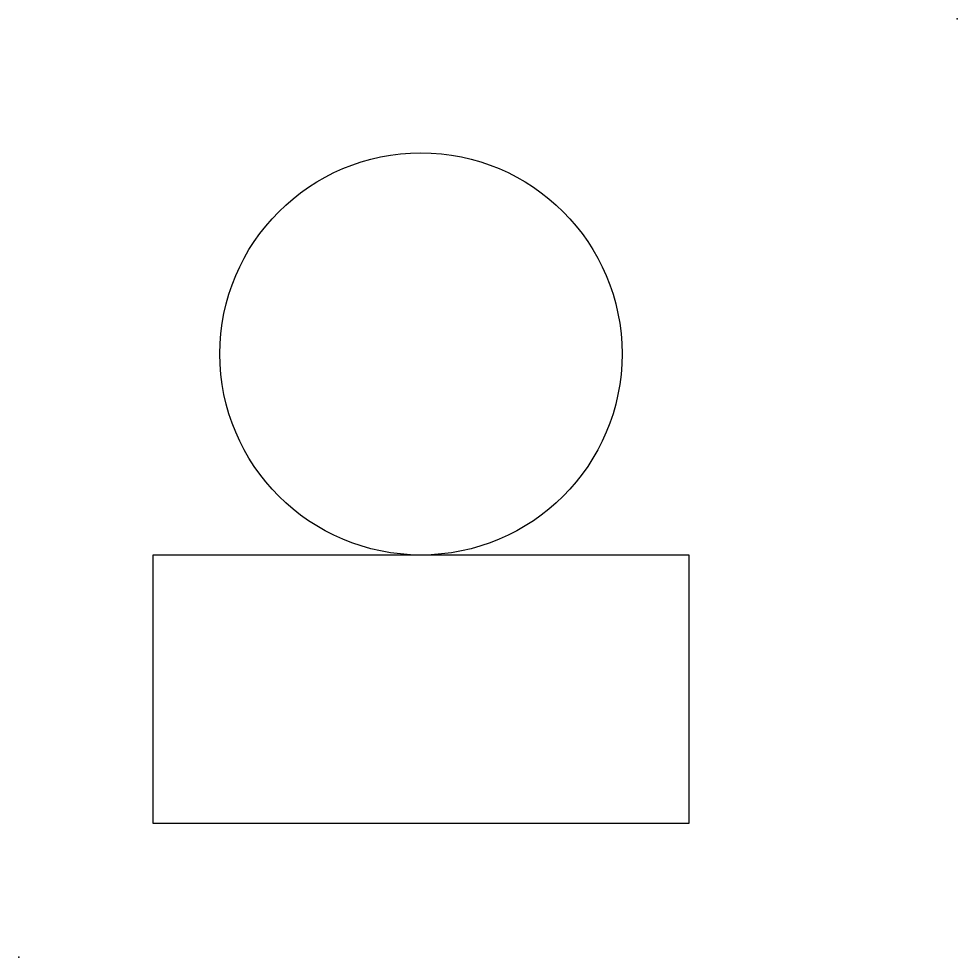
# Model space of a CAD drawing. Header units: inches. Extents: x -5 to 30, y -5 to 30.
import ezdxf

# ---------------------------------------------------------------- set-up
doc = ezdxf.new("R2010")
doc.units = ezdxf.units.IN

msp = doc.modelspace()

# ---------------------------------------------------------------- linework, layer by layer
for p, q in [((20, 10), (0, 10)), ((0, 10), (0, 0)), ((20, 0), (20, 10)), ((0, 0), (20, 0))]:
    msp.add_line(p, q)
msp.add_circle((10, 17.5), 7.5)
for p in [(30, 30), (-5, -5)]:
    msp.add_point(p)

doc.saveas('drawing.dxf')
